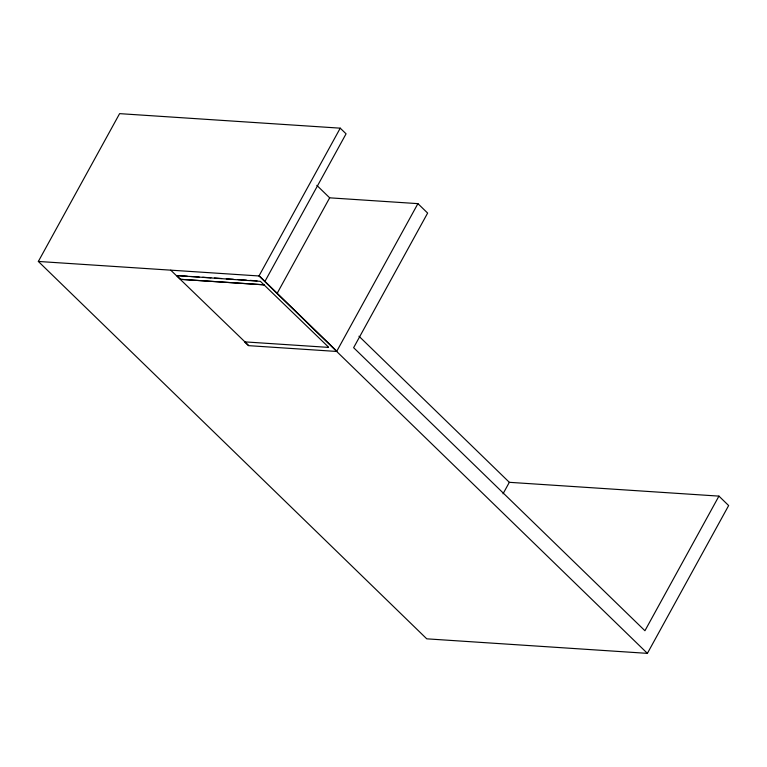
<?xml version="1.0" encoding="UTF-8"?>
<svg xmlns="http://www.w3.org/2000/svg" width="767" height="767" viewBox="0 0 767 767"><rect width="100%" height="100%" fill="white"/><g stroke="black" fill="none" stroke-linecap="round" stroke-linejoin="round"><path stroke-width="1.15" d="M358.956 336.205L509.336 482.318L718.938 496.115L728.65 505.549L647.396 653.359L426.759 638.834L38.35 261.451L119.604 113.641L340.241 128.166L346.07 133.822L264.96 281.364M180.59 279.332L264.433 284.845L180.59 279.332L176.707 275.554L260.397 281.345L328.516 347.115M38.35 261.451L258.987 275.967L340.241 128.166M248.556 345.371L170.734 270.166M277.318 293.052L329.666 197.828L417.919 203.638L427.631 213.073L353.625 347.691L644.932 630.733L718.938 496.115M417.919 203.638L336.809 351.181L259.131 275.698M503.027 493.795L509.336 482.318M179.066 275.708L187.33 276.254M190.878 276.484L199.142 277.031M202.68 277.261L210.944 277.807M214.492 278.038L221.577 278.507M226.303 278.814L233.389 279.284M238.106 279.6L246.37 280.137M249.917 280.377L257.003 280.837M328.372 347.384L244.529 341.861L248.412 345.639L336.665 351.449M316.838 185.365L329.666 197.828M258.987 275.967L647.396 653.359"/></g></svg>
